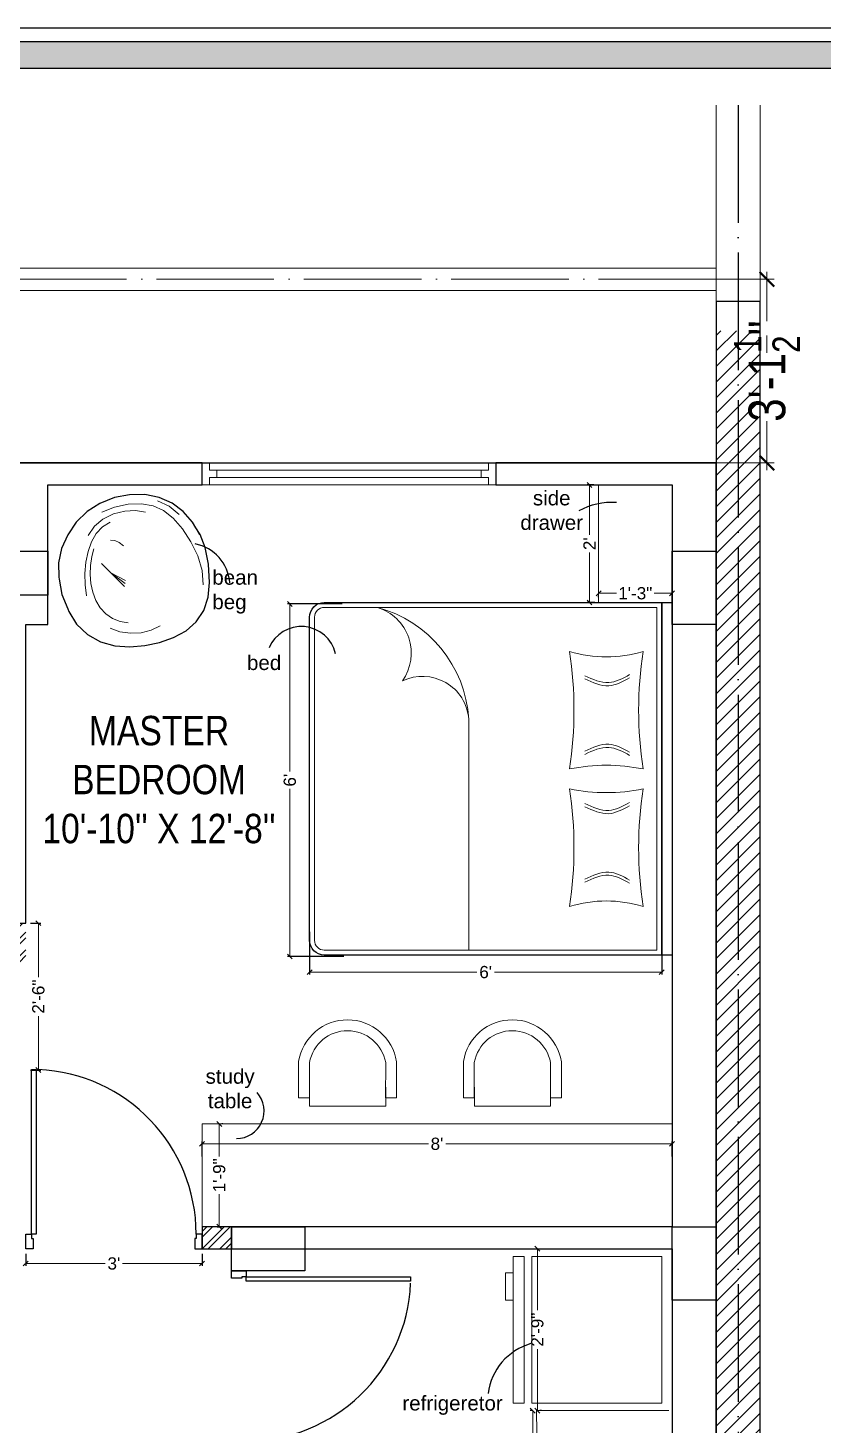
# Model space of a CAD drawing. Header units: millimetres. Extents: x 56222 to 154462, y -172610 to -121287.
# Drawn here: x 153229.9 to 153392.3, y -168538.3 to -168253 of the extents above; entities that cross this region are included whole.
import ezdxf

# ---------------------------------------------------------------- set-up
doc = ezdxf.new("R2010")
doc.units = ezdxf.units.MM
doc.header["$MEASUREMENT"] = 0
doc.header["$PDMODE"] = 35
doc.linetypes.add('ACAD_ISO04W100', pattern=[30, 24, -3, 0, -3])
doc.layers.get('Defpoints').update_dxf_attribs({"color": 220})
doc.layers.add('AR DOOR', color=40, linetype='Continuous')
doc.layers.add('AR ELE-5', color=134, linetype='Continuous')
for name, color, linetype, lineweight in [('COLUMN', 1, 'Continuous', 30), ('dim05', 1, 'Continuous', 13), ('FIRST FLOOR', 7, 'Continuous', 9), ('FIRST FLOOR ( DIM )', 250, 'Continuous', 9), ('FIRST FLOOR ( DW_RAIL )', 7, 'Continuous', 9), ('FIRST FLOOR ( TEXT )', 7, 'Continuous', 9), ('FIRST FLOOR_( PLine )_', 251, 'Continuous', 30), ('FURNITURE', 34, 'Continuous', 9), ('GROUND FLOOR', 7, 'Continuous', 9), ('GROUND FLOOR  ( HATCH )', 251, 'Continuous', 9), ('GROUND FLOOR  ( PLINE )', 251, 'Continuous', 30), ('Labelling', 1, 'Continuous', 25), ('NAME PLATE', 7, 'Continuous', 25), ('wall', 7, 'Continuous', 30), ('X_PLOT', 1, 'Continuous', 9)]:
    doc.layers.add(name, color=color, linetype=linetype, lineweight=lineweight)
doc.layers.add('XX~SLAB ( PLINE )', color=251, linetype='Continuous', plot=False)
doc.styles.add('Arial', font='arial.ttf')
doc.styles.add('Cn_BT_7½', font='swissc.ttf', dxfattribs={"height": 7.5})
doc.styles.add('KATHA', font='swissc.ttf')
doc.styles.get("Standard").update_dxf_attribs({"font": 'arial.ttf', "height": 6})
doc.styles.add('style4', font='ARIALN.TTF')
doc.dimstyles.new('Cn_BT_7½', dxfattribs={"dimtxt": 9, "dimasz": 3, "dimexe": 1.5, "dimexo": 0, "dimgap": 0.09, "dimtad": 0, "dimdec": 3, "dimzin": 3, "dimdsep": 46, "dimlunit": 4, "dimtxsty": 'Cn_BT_7½', "dimblk": 'ARCHTICK', "dimcen": 0.09, "dimdle": 1.5, "dimclrd": 251, "dimclre": 251, "dimclrt": 14, "dimadec": 0, "dimazin": 0, "dimtfac": 0.75, "dimtdec": 3, "dimtofl": 0, "dimtmove": 0, "dimatfit": 3, "dimfxl": 0, "dimtolj": 1, "dimtzin": 0, "dimlwd": 15, "dimlwe": 15, "dimarcsym": 0})
doc.dimstyles.new('ISO-25', dxfattribs={"dimtxt": 2.5, "dimasz": 1, "dimexe": 0.5, "dimexo": 1, "dimtad": 0, "dimdec": 1, "dimlunit": 4, "dimtxsty": 'Standard', "dimblk": 'OBLIQUE', "dimcen": 2.5, "dimclrd": 1, "dimclre": 1, "dimclrt": 5, "dimadec": 0, "dimazin": 0, "dimtfac": 1, "dimtdec": 1, "dimtmove": 0, "dimatfit": 3, "dimfxl": 1, "dimlwd": -1, "dimarcsym": 0})

# ---------------------------------------------------------------- blocks, each defined once
blk = doc.blocks.new('_ArchTick')
at = {"color": 0, "linetype": 'ByBlock', "const_width": 0.15}
blk.add_lwpolyline([(-0.5, -0.5), (0.5, 0.5)], dxfattribs=at)
blk = doc.blocks.new('*D285')
at = {"layer": 'Defpoints', "color": 0, "transparency": 16777216}
for p in [(153365.91, -168304.33), (153370.41, -168341.83), (153380.8, -168341.83)]:
    blk.add_point(p, dxfattribs=at)
at = {"layer": 'FIRST FLOOR ( DIM )', "color": 251, "lineweight": 15, "transparency": 16777216}
for p, q in [((153380.8, -168302.83), (153380.8, -168312.86)), ((153365.91, -168304.33), (153382.3, -168304.33)), ((153380.8, -168343.33), (153380.8, -168333.31)), ((153370.41, -168341.83), (153382.3, -168341.83))]:
    blk.add_line(p, q, dxfattribs=at)
at = {"layer": 'FIRST FLOOR ( DIM )', "color": 251, "lineweight": 15, "transparency": 16777216, "xscale": 3, "yscale": 3, "zscale": 3}
for p, rotation in [((153380.8, -168304.33), 90), ((153380.8, -168341.83), 270)]:
    blk.add_blockref('_ArchTick', p, dxfattribs=dict(at, rotation=rotation))
at = {"layer": 'FIRST FLOOR ( DIM )', "color": 14, "transparency": 16777216, "insert": (153380.8, -168323.08), "char_height": 7.5, "attachment_point": 5, "rotation": 90, "style": 'Cn_BT_7½'}
blk.add_mtext('\\A1;3\'-1{\\H0.75x;\\S1/2;}"', dxfattribs=at)
blk = doc.blocks.new('*U143')
for points in [[(-1160, 0), (-1120, 0), (-1120, 30), (-1110, 30), (-1110, 100), (-1160, 100)], [(40, 0), (0, 0), (0, 30), (-10, 30), (-10, 100), (40, 100)], [(0, 0), (0, -1120), (-30, -1120), (-30, 0)]]:
    blk.add_lwpolyline(points, close=True)
at = {"layer": 'AR ELE-5', "linetype": 'ByBlock', "ltscale": 15}
blk.add_arc((1.6, 0.7), 1121.6, 180.03474, 267.62699, dxfattribs=at)
blk = doc.blocks.new('abasjda')
at = {"layer": 'FURNITURE'}
blk.add_line((3320278.33, -507359.99, -0.07), (3320325.52, -507359.99, -0.07), dxfattribs=at)
at = {"layer": 'FURNITURE', "lineweight": 30, "elevation": -0.07}
blk.add_lwpolyline([(3320280.33, -507327.49), (3320346.33, -507327.49, -0.414214), (3320349.33, -507330.49), (3320349.33, -507399.42), (3320277.33, -507399.42), (3320277.33, -507330.49, -0.414214)], format="xyb", close=True, dxfattribs=at)
at = {"layer": 'FURNITURE'}
for points, elevation in [([(3320280.33, -507328.49), (3320346.33, -507328.49, -0.414214), (3320348.33, -507330.49), (3320348.33, -507398.42), (3320278.33, -507398.42), (3320278.33, -507330.49, -0.414214)], -0.07), ([(3320333.32, -507346.47, -0.527965), (3320325.52, -507359.99, 0.323475), (3320348.33, -507341.35, -0.508743), (3320333.32, -507346.47)], -0.07), ([(3320311.26, -507380.6, 0.100586), (3320311.26, -507395.6, 0.075726), (3320287.26, -507395.6, 0.148967), (3320287.26, -507380.6, 0.074116)], -0.08), ([(3320315.34, -507380.6, -0.100586), (3320315.34, -507395.6, -0.075726), (3320339.34, -507395.6, -0.148967), (3320339.34, -507380.6, -0.074116)], -0.08)]:
    blk.add_lwpolyline(points, format="xyb", close=True, dxfattribs=dict(at, elevation=elevation))
at = {"layer": 'FURNITURE', "lineweight": 30, "elevation": -0.07}
blk.add_lwpolyline([(3320277.33, -507399.42), (3320349.33, -507399.42), (3320349.33, -507401.52), (3320277.33, -507401.52)], close=True, dxfattribs=at)
at = {"layer": 'FURNITURE'}
for points in [[(3320292, -507392.86, -0.08), (3320292.77, -507391.44, -0.08), (3320294.4, -507388.45, -0.08), (3320292.96, -507385.33, -0.08), (3320292.2, -507383.69, -0.08)], [(3320292.64, -507392.86, -0.08), (3320293.42, -507391.44, -0.08), (3320295.05, -507388.45, -0.08), (3320293.61, -507385.33, -0.08), (3320292.85, -507383.69, -0.08)], [(3320307.84, -507392.86, -0.08), (3320307.06, -507391.44, -0.08), (3320305.43, -507388.45, -0.08), (3320306.87, -507385.33, -0.08), (3320307.63, -507383.69, -0.08)], [(3320308.48, -507392.86, -0.08), (3320307.71, -507391.44, -0.08), (3320306.08, -507388.45, -0.08), (3320307.52, -507385.33, -0.08), (3320308.28, -507383.69, -0.08)], [(3320318.12, -507392.86, -0.08), (3320318.89, -507391.44, -0.08), (3320320.52, -507388.45, -0.08), (3320319.08, -507385.33, -0.08), (3320318.32, -507383.69, -0.08)], [(3320318.76, -507392.86, -0.08), (3320319.53, -507391.44, -0.08), (3320321.16, -507388.45, -0.08), (3320319.72, -507385.33, -0.08), (3320318.97, -507383.69, -0.08)], [(3320333.95, -507392.86, -0.08), (3320333.18, -507391.44, -0.08), (3320331.55, -507388.45, -0.08), (3320332.99, -507385.33, -0.08), (3320333.75, -507383.69, -0.08)], [(3320334.6, -507392.86, -0.08), (3320333.83, -507391.44, -0.08), (3320332.19, -507388.45, -0.08), (3320333.64, -507385.33, -0.08), (3320334.39, -507383.69, -0.08)]]:
    blk.add_open_spline(points, degree=3, knots=[0, 0, 0, 0, 4.577917, 9.671137, 9.671137, 9.671137, 9.671137], dxfattribs=at)
blk = doc.blocks.new('lovesacplan')
at = {"layer": 'FURNITURE', "lineweight": 30}
for p, q in [((151.3, 132.4), (136.3, 128.8)), ((166.7, 132.4), (151.3, 132.4)), ((181.6, 128.5), (166.7, 132.4)), ((122.2, 122.3), (109.3, 113.7)), ((136.3, 128.8), (122.2, 122.3)), ((195.1, 120.9), (181.6, 128.5)), ((197.2, 119.1), (195.1, 120.9)), ((209.6, 109), (197.2, 119.1)), ((97.7, 103.6), (87.5, 92.2)), ((109.3, 113.7), (97.7, 103.6)), ((219.9, 96.6), (209.6, 109)), ((87.5, 92.2), (79.6, 79.8)), ((221, 95), (219.9, 96.6)), ((228.6, 82.1), (221, 95)), ((79.6, 79.8), (74.8, 66.6)), ((233, 67.8), (228.6, 82.1)), ((74.8, 66.6), (73.8, 52.7)), ((234.2, 52.2), (233, 67.8)), ((73.8, 52.7), (76.6, 38.5)), ((232.8, 36.8), (234.2, 52.2)), ((76.6, 38.5), (82.7, 24.4)), ((228.4, 21.8), (232.8, 36.8)), ((82.7, 24.4), (92.7, 8.6)), ((220.9, 7.9), (228.4, 21.8)), ((92.7, 8.6), (103.9, -4.8)), ((210.8, -4.5), (220.9, 7.9)), ((103.9, -4.8), (115, -14.2)), ((115, -13.7), (122.2, -18)), ((115, -14.2), (122.2, -18)), ((198.5, -14.7), (210.8, -4.5)), ((122.2, -18), (128, -21.4)), ((128, -21.4), (141.8, -26.4)), ((141.8, -26.4), (156, -28.3)), ((156, -28.3), (170.5, -26.9)), ((170.5, -26.9), (184.8, -22.4)), ((184.8, -22.4), (198.5, -14.7))]:
    blk.add_line(p, q, dxfattribs=at)
at = {"layer": 'FURNITURE'}
for p, q in [((149.3, 115.3), (138.7, 113.6)), ((119.2, 104), (111.4, 96.8)), ((128.5, 109.7), (119.2, 104)), ((138.7, 113.6), (128.5, 109.7)), ((143.7, 104.3), (135.8, 101.5)), ((152.1, 105.3), (143.7, 104.3)), ((160.5, 104.6), (152.1, 105.3)), ((168.6, 101.9), (160.5, 104.6)), ((176.2, 97.6), (168.6, 101.9)), ((111.4, 96.8), (105.5, 88.4)), ((183, 91.7), (176.2, 97.6)), ((189, 84.6), (183, 91.7)), ((193.7, 88.7), (187, 98)), ((199.4, 78.5), (193.7, 88.7)), ((194.1, 76.8), (189, 84.6)), ((198.4, 68.5), (194.1, 76.8)), ((204.1, 67.9), (199.4, 78.5)), ((157.4, 70.5), (176.2, 65.1)), ((158, 67.6), (176.2, 65.1)), ((159.4, 64.7), (176.2, 65.1)), ((189.3, 61.4), (176.2, 65.1)), ((201.7, 60), (198.4, 68.5)), ((203.7, 51.8), (201.7, 60)), ((207.5, 57.3), (204.1, 67.9)), ((209.3, 46.9), (207.5, 57.3)), ((209.2, 37.1), (209.3, 46.9)), ((87.1, 29.6), (95.3, 17.4)), ((178.5, 34.3), (184.2, 33.6)), ((184.2, 33.6), (189, 34.1)), ((189, 34.1), (192.9, 35.7)), ((206.8, 27.9), (209.2, 37.1)), ((210.5, 20.6), (214.5, 31.4)), ((214.5, 31.4), (215.5, 42.8)), ((95.3, 17.4), (106.4, 6.4)), ((202.3, 19.7), (206.8, 27.9)), ((203.5, 10.8), (210.5, 20.6)), ((205.9, 3.9), (214.8, 15)), ((106.4, 6.4), (119.6, -2.9)), ((185.2, -3.4), (194.7, 2.6)), ((194.7, 2.6), (203.5, 10.8)), ((194.9, -5.5), (205.9, 3.9)), ((119.6, -2.9), (133.8, -10.3)), ((133.8, -10.3), (147.4, -15.2)), ((171.6, -16.5), (183.1, -12.4)), ((175.4, -6.9), (185.2, -3.4)), ((183.1, -12.4), (194.9, -5.5)), ((144, -21.6), (157.2, -24.1)), ((147.4, -15.2), (159.9, -17.3)), ((157.2, -24.1), (170.1, -23.1)), ((159.9, -17.3), (171.6, -16.5))]:
    blk.add_line(p, q, dxfattribs=at)
blk = doc.blocks.new('_Oblique')
at = {"layer": 'wall', "color": 0, "lineweight": -2}
blk.add_line((-0.5, -0.5), (0.5, 0.5), dxfattribs=at)
blk = doc.blocks.new('*D286')
at = {"layer": 'Defpoints', "color": 0, "transparency": 16777216}
for p in [(153361.41, -168480.9), (153265.41, -168484.45), (153361.41, -168484.45)]:
    blk.add_point(p, dxfattribs=at)
at = {"layer": 'dim05', "color": 1, "linetype": 'Continuous', "lineweight": -2, "transparency": 16777216}
for p, q in [((153265.41, -168483.45), (153265.41, -168480.4)), ((153361.41, -168483.45), (153361.41, -168480.4))]:
    blk.add_line(p, q, dxfattribs=at)
at = {"layer": 'dim05', "color": 1, "linetype": 'Continuous', "transparency": 16777216}
for p, q in [((153265.41, -168480.9), (153311.64, -168480.9)), ((153361.41, -168480.9), (153315.19, -168480.9))]:
    blk.add_line(p, q, dxfattribs=at)
at = {"layer": 'dim05', "color": 1, "transparency": 16777216, "rotation": 180}
blk.add_blockref('_Oblique', (153265.41, -168480.9), dxfattribs=at)
at = {"layer": 'dim05', "color": 1, "transparency": 16777216}
blk.add_blockref('_Oblique', (153361.41, -168480.9), dxfattribs=at)
at = {"layer": 'dim05', "color": 5, "lineweight": 25, "transparency": 16777216, "insert": (153313.41, -168480.9), "char_height": 2.5, "attachment_point": 5, "style": 'Arial'}
blk.add_mtext("8'", dxfattribs=at)
blk = doc.blocks.new('*D287')
at = {"layer": 'Defpoints', "color": 0, "transparency": 16777216}
for p in [(153268.67, -168476.83), (153267.5, -168497.83), (153268.94, -168497.83)]:
    blk.add_point(p, dxfattribs=at)
at = {"layer": 'dim05', "color": 1, "linetype": 'Continuous', "transparency": 16777216}
for p, q in [((153268.94, -168476.83), (153268.94, -168483.5)), ((153268.94, -168497.83), (153268.94, -168491.16))]:
    blk.add_line(p, q, dxfattribs=at)
at = {"layer": 'dim05', "color": 1, "linetype": 'Continuous', "lineweight": -2, "transparency": 16777216}
for p, q in [((153269.67, -168476.83), (153269.44, -168476.83)), ((153268.5, -168497.83), (153269.44, -168497.83))]:
    blk.add_line(p, q, dxfattribs=at)
at = {"layer": 'dim05', "color": 1, "transparency": 16777216}
for p, rotation in [((153268.94, -168476.83), 90), ((153268.94, -168497.83), 270)]:
    blk.add_blockref('_Oblique', p, dxfattribs=dict(at, rotation=rotation))
at = {"layer": 'dim05', "color": 5, "lineweight": 25, "transparency": 16777216, "insert": (153268.94, -168487.33), "char_height": 2.5, "attachment_point": 5, "rotation": 90, "style": 'Arial'}
blk.add_mtext('1\'-9"', dxfattribs=at)
blk = doc.blocks.new('*D288')
at = {"layer": 'Defpoints', "color": 0, "transparency": 16777216}
for p in [(153229.41, -168502.33), (153265.41, -168502.33), (153229.41, -168505.34)]:
    blk.add_point(p, dxfattribs=at)
at = {"layer": 'dim05', "color": 1, "linetype": 'Continuous', "lineweight": -2, "transparency": 16777216}
for p, q in [((153229.41, -168503.33), (153229.41, -168505.84)), ((153265.41, -168503.33), (153265.41, -168505.84))]:
    blk.add_line(p, q, dxfattribs=at)
at = {"layer": 'dim05', "color": 1, "linetype": 'Continuous', "transparency": 16777216}
for p, q in [((153229.41, -168505.34), (153245.64, -168505.34)), ((153265.41, -168505.34), (153249.19, -168505.34))]:
    blk.add_line(p, q, dxfattribs=at)
at = {"layer": 'dim05', "color": 1, "transparency": 16777216, "rotation": 180}
blk.add_blockref('_Oblique', (153229.41, -168505.34), dxfattribs=at)
at = {"layer": 'dim05', "color": 1, "transparency": 16777216}
blk.add_blockref('_Oblique', (153265.41, -168505.34), dxfattribs=at)
at = {"layer": 'dim05', "color": 5, "lineweight": 25, "transparency": 16777216, "insert": (153247.41, -168505.34), "char_height": 2.5, "attachment_point": 5, "style": 'Arial'}
blk.add_mtext("3'", dxfattribs=at)
blk = doc.blocks.new('*D289')
at = {"layer": 'Defpoints', "color": 0, "transparency": 16777216}
for p in [(153229.41, -168435.83), (153231.99, -168435.83), (153229.41, -168465.83)]:
    blk.add_point(p, dxfattribs=at)
at = {"layer": 'dim05', "color": 1, "linetype": 'Continuous', "lineweight": -2, "transparency": 16777216}
for p, q in [((153230.41, -168435.83), (153232.49, -168435.83)), ((153230.41, -168465.83), (153232.49, -168465.83))]:
    blk.add_line(p, q, dxfattribs=at)
at = {"layer": 'dim05', "color": 1, "linetype": 'Continuous', "transparency": 16777216}
for p, q in [((153231.99, -168435.83), (153231.99, -168446.86)), ((153231.99, -168465.83), (153231.99, -168454.8))]:
    blk.add_line(p, q, dxfattribs=at)
at = {"layer": 'dim05', "color": 1, "transparency": 16777216}
for p, rotation in [((153231.99, -168435.83), 90), ((153231.99, -168465.83), 270)]:
    blk.add_blockref('_Oblique', p, dxfattribs=dict(at, rotation=rotation))
at = {"layer": 'dim05', "color": 5, "lineweight": 25, "transparency": 16777216, "insert": (153231.99, -168450.83), "char_height": 2.5, "attachment_point": 5, "rotation": 90, "style": 'Arial'}
blk.add_mtext('2\'-6"', dxfattribs=at)
blk = doc.blocks.new('*D292')
at = {"layer": 'Defpoints', "color": 0, "transparency": 16777216}
for p in [(153295.06, -168370.63), (153283.35, -168442.63), (153295.35, -168442.63)]:
    blk.add_point(p, dxfattribs=at)
at = {"layer": 'dim05', "color": 1, "linetype": 'Continuous', "lineweight": -2, "transparency": 16777216}
for p, q in [((153294.06, -168370.63), (153282.85, -168370.63)), ((153294.35, -168442.63), (153282.85, -168442.63))]:
    blk.add_line(p, q, dxfattribs=at)
at = {"layer": 'dim05', "color": 1, "linetype": 'Continuous', "transparency": 16777216}
for p, q in [((153283.35, -168370.63), (153283.35, -168404.85)), ((153283.35, -168442.63), (153283.35, -168408.41))]:
    blk.add_line(p, q, dxfattribs=at)
at = {"layer": 'dim05', "color": 1, "transparency": 16777216}
for p, rotation in [((153283.35, -168370.63), 90), ((153283.35, -168442.63), 270)]:
    blk.add_blockref('_Oblique', p, dxfattribs=dict(at, rotation=rotation))
at = {"layer": 'dim05', "color": 5, "lineweight": 25, "transparency": 16777216, "insert": (153283.35, -168406.63), "char_height": 2.5, "attachment_point": 5, "rotation": 90, "style": 'Arial'}
blk.add_mtext("6'", dxfattribs=at)
blk = doc.blocks.new('*D293')
at = {"layer": 'Defpoints', "color": 0, "transparency": 16777216}
for p in [(153287.38, -168436.58), (153359.32, -168436.58), (153359.32, -168445.83)]:
    blk.add_point(p, dxfattribs=at)
at = {"layer": 'dim05', "color": 1, "linetype": 'Continuous', "lineweight": -2, "transparency": 16777216}
for p, q in [((153287.38, -168437.58), (153287.38, -168446.33)), ((153359.32, -168437.58), (153359.32, -168446.33))]:
    blk.add_line(p, q, dxfattribs=at)
at = {"layer": 'dim05', "color": 1, "linetype": 'Continuous', "transparency": 16777216}
for p, q in [((153287.38, -168445.83), (153321.57, -168445.83)), ((153359.32, -168445.83), (153325.13, -168445.83))]:
    blk.add_line(p, q, dxfattribs=at)
at = {"layer": 'dim05', "color": 1, "transparency": 16777216, "rotation": 180}
blk.add_blockref('_Oblique', (153287.38, -168445.83), dxfattribs=at)
at = {"layer": 'dim05', "color": 1, "transparency": 16777216}
blk.add_blockref('_Oblique', (153359.32, -168445.83), dxfattribs=at)
at = {"layer": 'dim05', "color": 5, "lineweight": 25, "transparency": 16777216, "insert": (153323.35, -168445.83), "char_height": 2.5, "attachment_point": 5, "style": 'Arial'}
blk.add_mtext("6'", dxfattribs=at)
blk = doc.blocks.new('*D290')
at = {"layer": 'Defpoints', "color": 0, "transparency": 16777216}
for p in [(153346.41, -168346.33), (153344.56, -168370.34), (153346.62, -168370.34)]:
    blk.add_point(p, dxfattribs=at)
at = {"layer": 'dim05', "color": 1, "linetype": 'Continuous', "lineweight": -2, "transparency": 16777216}
for p, q in [((153345.41, -168346.33), (153344.06, -168346.33)), ((153345.62, -168370.34), (153344.06, -168370.34))]:
    blk.add_line(p, q, dxfattribs=at)
at = {"layer": 'dim05', "color": 1, "linetype": 'Continuous', "transparency": 16777216}
for p, q in [((153344.56, -168346.33), (153344.56, -168356.54)), ((153344.56, -168370.34), (153344.56, -168360.13))]:
    blk.add_line(p, q, dxfattribs=at)
at = {"layer": 'dim05', "color": 1, "transparency": 16777216}
for p, rotation in [((153344.56, -168346.33), 90), ((153344.56, -168370.34), 270)]:
    blk.add_blockref('_Oblique', p, dxfattribs=dict(at, rotation=rotation))
at = {"layer": 'dim05', "color": 5, "lineweight": 25, "transparency": 16777216, "insert": (153344.56, -168358.34), "char_height": 2.5, "attachment_point": 5, "rotation": 90, "style": 'Arial'}
blk.add_mtext("2'", dxfattribs=at)
blk = doc.blocks.new('*D291')
at = {"layer": 'Defpoints', "color": 0, "transparency": 16777216}
for p in [(153346.41, -168368.26), (153361.41, -168368.26), (153361.41, -168368.46)]:
    blk.add_point(p, dxfattribs=at)
at = {"layer": 'dim05', "color": 1, "linetype": 'Continuous', "transparency": 16777216}
for p, q in [((153346.41, -168368.46), (153350.08, -168368.46)), ((153361.41, -168368.46), (153357.74, -168368.46))]:
    blk.add_line(p, q, dxfattribs=at)
at = {"layer": 'dim05', "color": 1, "linetype": 'Continuous', "lineweight": -2, "transparency": 16777216}
for p, q in [((153346.41, -168369.26), (153346.41, -168368.96)), ((153361.41, -168369.26), (153361.41, -168368.96))]:
    blk.add_line(p, q, dxfattribs=at)
at = {"layer": 'dim05', "color": 1, "transparency": 16777216, "rotation": 180}
blk.add_blockref('_Oblique', (153346.41, -168368.46), dxfattribs=at)
at = {"layer": 'dim05', "color": 1, "transparency": 16777216}
blk.add_blockref('_Oblique', (153361.41, -168368.46), dxfattribs=at)
at = {"layer": 'dim05', "color": 5, "lineweight": 25, "transparency": 16777216, "insert": (153353.91, -168368.46), "char_height": 2.5, "attachment_point": 5, "style": 'Arial'}
blk.add_mtext('1\'-3"', dxfattribs=at)
blk = doc.blocks.new('*D308')
at = {"layer": 'Defpoints', "color": 0, "transparency": 16777216}
for p in [(153332.97, -168535.37), (153333.77, -168535.37), (153331.63, -168602.83)]:
    blk.add_point(p, dxfattribs=at)
at = {"layer": 'dim05', "color": 1, "linetype": 'Continuous', "lineweight": -2, "transparency": 16777216}
for p, q in [((153332.77, -168535.37), (153332.47, -168535.37)), ((153332.63, -168602.83), (153333.47, -168602.83))]:
    blk.add_line(p, q, dxfattribs=at)
at = {"layer": 'dim05', "color": 1, "linetype": 'Continuous', "transparency": 16777216}
for p, q in [((153332.97, -168535.37), (153332.97, -168565.15)), ((153332.97, -168602.83), (153332.97, -168573.05))]:
    blk.add_line(p, q, dxfattribs=at)
at = {"layer": 'dim05', "color": 1, "transparency": 16777216}
for p, rotation in [((153332.97, -168535.37), 90), ((153332.97, -168602.83), 270)]:
    blk.add_blockref('_Oblique', p, dxfattribs=dict(at, rotation=rotation))
at = {"layer": 'dim05', "color": 5, "lineweight": 25, "transparency": 16777216, "insert": (153332.97, -168569.1), "char_height": 2.5, "attachment_point": 5, "rotation": 90, "style": 'Arial'}
blk.add_mtext('5\'-7"', dxfattribs=at)
blk = doc.blocks.new('*D309')
at = {"layer": 'Defpoints', "color": 0, "transparency": 16777216}
for p in [(153333.3, -168502.33), (153333.91, -168502.33), (153333.77, -168535.37)]:
    blk.add_point(p, dxfattribs=at)
at = {"layer": 'dim05', "color": 1, "linetype": 'Continuous', "transparency": 16777216}
for p, q in [((153333.91, -168502.33), (153333.91, -168514.88)), ((153333.91, -168535.37), (153333.91, -168522.82))]:
    blk.add_line(p, q, dxfattribs=at)
at = {"layer": 'dim05', "color": 1, "linetype": 'Continuous', "lineweight": -2, "transparency": 16777216}
for p, q in [((153334.3, -168502.33), (153334.41, -168502.33)), ((153334.77, -168535.37), (153334.41, -168535.37))]:
    blk.add_line(p, q, dxfattribs=at)
at = {"layer": 'dim05', "color": 1, "transparency": 16777216}
for p, rotation in [((153333.91, -168502.33), 90), ((153333.91, -168535.37), 270)]:
    blk.add_blockref('_Oblique', p, dxfattribs=dict(at, rotation=rotation))
at = {"layer": 'dim05', "color": 5, "lineweight": 25, "transparency": 16777216, "insert": (153333.91, -168518.85), "char_height": 2.5, "attachment_point": 5, "rotation": 90, "style": 'Arial'}
blk.add_mtext('2\'-9"', dxfattribs=at)
blk = doc.blocks.new('LAYOUT FILE')
at = {"layer": 'NAME PLATE', "true_color": 0xd39e00}
h = blk.add_hatch(color=42, dxfattribs=at)
h.paths.add_polyline_path([(3346889.83, -513806.18), (3346889.83, -514260.7), (3347535.56, -514260.7), (3347535.56, -513806.18)])
h.paths.add_polyline_path([(3346894.36, -513810.71), (3347531.03, -513810.71), (3347531.03, -514256.17), (3346894.36, -514256.17)], flags=16)
at = {"layer": 'NAME PLATE', "color": 42, "true_color": 0xd39e00}
for points in [[(3346887.56, -513803.91), (3347537.83, -513803.91), (3347537.83, -514262.96), (3346887.56, -514262.96)], [(3346889.83, -513806.18), (3347535.56, -513806.18), (3347535.56, -514260.7), (3346889.83, -514260.7)], [(3346894.36, -513810.71), (3347531.03, -513810.71), (3347531.03, -514256.17), (3346894.36, -514256.17)]]:
    blk.add_lwpolyline(points, close=True, dxfattribs=at)

msp = doc.modelspace()

# ---------------------------------------------------------------- hatches: boundary and pattern name
at = {"layer": 'GROUND FLOOR  ( HATCH )'}
h = msp.add_hatch(dxfattribs=at)
h.set_pattern_fill('ANSI31', color=6, scale=18, style=0)
h.set_pattern_definition([(45, (36838.7285, -6039.158), (-1.590990258, 1.590990258), [])])
h.paths.add_polyline_path([(153379.4144, -168314.8324), (153370.4144, -168314.8324), (153370.4144, -168658.3324), (153379.4144, -168658.3324)])
at = {"layer": 'GROUND FLOOR  ( PLINE )', "lineweight": 5}
h = msp.add_hatch(dxfattribs=at)
h.set_pattern_fill('ANSI32', color=3, scale=6.783779)
h.set_pattern_definition([(45, (0, 1735.7508), (-1.79882093, 1.79882093), []), (45, (1.1992, 1735.7508), (-1.79882093, 1.79882093), [])])
h.paths.add_polyline_path([(153112.4144, -168421.3324), (153097.4144, -168421.3324), (153097.4144, -168425.8324), (153112.4144, -168425.8324)])
h.paths.add_polyline_path([(153229.4144, -168443.8324), (153224.9144, -168443.8324), (153224.9144, -168435.8324), (153229.4144, -168435.8324)])
h.paths.add_polyline_path([(153265.4144, -168502.3324), (153271.4144, -168502.3324), (153271.4144, -168497.8324), (153265.4144, -168497.8324)])
h.paths.add_polyline_path([(153128.9144, -168538.3324), (153133.4144, -168538.3324), (153133.4144, -168544.3324), (153128.9144, -168544.3324)])

# ---------------------------------------------------------------- linework, layer by layer
at = {"layer": 'COLUMN'}
for points in [[(153224.9144, -168359.8324), (153233.9144, -168359.8324), (153233.9144, -168368.8324), (153224.9144, -168368.8324)], [(153361.4144, -168359.8324), (153370.4144, -168359.8324), (153370.4144, -168374.8324), (153361.4144, -168374.8324)], [(153286.4144, -168497.8324), (153286.4144, -168506.8324), (153271.4144, -168506.8324), (153271.4144, -168497.8324)], [(153361.4144, -168497.8324), (153370.4144, -168497.8324), (153370.4144, -168512.8324), (153361.4144, -168512.8324)]]:
    msp.add_lwpolyline(points, close=True, dxfattribs=at)
at = {"layer": 'FIRST FLOOR'}
for p, q in [((152969.9144, -168341.8324), (153370.4144, -168341.8324)), ((153265.4144, -168346.3324), (153265.4144, -168341.8324)), ((153325.4144, -168346.3324), (153325.4144, -168341.8324)), ((153370.4144, -168341.8324), (153370.4144, -168652.3324)), ((153233.9144, -168346.3324), (153361.4144, -168346.3324)), ((153233.9144, -168374.8324), (153233.9144, -168346.3324)), ((153361.4144, -168346.3324), (153361.4144, -168497.8324)), ((153265.4144, -168497.8324), (153265.4144, -168502.3324)), ((153265.4144, -168497.8324), (153361.4144, -168497.8324)), ((153265.4144, -168502.3324), (153361.4144, -168502.3324)), ((153361.4144, -168502.3324), (153361.4144, -168629.8324))]:
    msp.add_line(p, q, dxfattribs=at)
at = {"layer": 'FIRST FLOOR ( DW_RAIL )'}
msp.add_lwpolyline([(153325.4144, -168341.8324), (153323.9144, -168341.8324), (153323.9144, -168343.3324), (153322.4144, -168343.3324), (153322.4144, -168344.8324), (153268.4144, -168344.8324), (153268.4144, -168343.3324), (153266.9144, -168343.3324), (153266.9144, -168341.8324), (153265.4144, -168341.8324), (153265.4144, -168346.3324), (153266.9144, -168346.3324), (153266.9144, -168344.8324), (153268.4144, -168344.8324), (153268.4144, -168343.3324), (153322.4144, -168343.3324), (153322.4144, -168344.8324), (153323.9144, -168344.8324), (153323.9144, -168346.3324), (153325.4144, -168346.3324), (153325.4144, -168341.8324), (153265.4144, -168341.8324), (153265.4144, -168346.3324), (153325.4144, -168346.3324)], close=True, dxfattribs=at)
at = {"layer": 'FIRST FLOOR_( PLine )_'}
for points in [[(153233.9144, -168346.3324), (153265.4144, -168346.3324), (153265.4144, -168341.8324), (153157.4144, -168341.8324), (153157.4144, -168346.3324), (153224.9144, -168346.3324), (153224.9144, -168435.8324), (153229.4144, -168435.8324), (153229.4144, -168374.8324), (153233.9144, -168374.8324)], [(153370.4144, -168341.8324), (153325.4144, -168341.8324), (153325.4144, -168346.3324), (153361.4144, -168346.3324), (153361.4144, -168497.8324), (153271.4144, -168497.8324), (153271.4144, -168502.3324), (153361.4144, -168502.3324), (153361.4144, -168629.8324), (153336.6644, -168629.8324), (153336.6644, -168634.3324), (153361.4144, -168634.3324), (153361.4144, -168652.3324), (153370.4144, -168652.3324)]]:
    msp.add_lwpolyline(points, close=True, dxfattribs=at)
at = {"layer": 'FURNITURE'}
for p, q in [((153287.3812, -168473.1984, -0.0355), (153287.3812, -168469.2908, -0.0355)), ((153302.932, -168469.2908, -0.0355), (153302.932, -168473.1984, -0.0355)), ((153321.0384, -168473.1984, -0.0355), (153321.0384, -168469.2908, -0.0355)), ((153336.5893, -168469.2908, -0.0355), (153336.5893, -168473.1984, -0.0355)), ((153287.3812, -168473.1984, -0.0355), (153302.932, -168473.1984, -0.0355)), ((153321.0384, -168473.1984, -0.0355), (153336.5893, -168473.1984, -0.0355)), ((153265.4144, -168497.8324), (153265.4144, -168476.8324)), ((153265.4144, -168476.8324), (153361.4144, -168476.8324)), ((153334.6741, -168629.8324), (153333.7656, -168535.3676)), ((153333.7656, -168535.3676), (153360.7656, -168535.3676))]:
    msp.add_line(p, q, dxfattribs=at)
msp.add_lwpolyline([(153361.4144, -168370.3406), (153346.4144, -168370.3406), (153346.4144, -168346.3324), (153361.4144, -168346.3324)], close=True, dxfattribs=at)
at = {"layer": 'FURNITURE', "elevation": -0.0355, "flags": 128}
for points in [[(153302.9234, -168471.513), (153305.1479, -168471.513), (153305.1479, -168464.1309, 0.85361338), (153285.1479, -168464.0794), (153285.1479, -168471.513), (153287.3725, -168471.513)], [(153302.9234, -168469.2908), (153302.9234, -168471.513), (153302.9257, -168464.3143, 0.83575836), (153287.3702, -168464.2689), (153287.3702, -168469.2908), (153287.3702, -168471.513)], [(153336.5806, -168471.513), (153338.8052, -168471.513), (153338.8052, -168464.1309, 0.85361338), (153318.8052, -168464.0794), (153318.8052, -168471.513), (153321.0298, -168471.513)], [(153336.5806, -168469.2908), (153336.5806, -168471.513), (153336.583, -168464.3143, 0.83575836), (153321.0274, -168464.2689), (153321.0274, -168469.2908), (153321.0274, -168471.513)]]:
    msp.add_lwpolyline(points, format="xyb", dxfattribs=at)
at = {"layer": 'FURNITURE', "elevation": -0.0006}
for points in [[(153328.9846, -168533.894), (153331.1977, -168533.894), (153331.1977, -168503.894), (153328.9846, -168503.894)], [(153332.7469, -168533.894), (153359.3043, -168533.894), (153359.3043, -168503.894), (153332.7469, -168503.894)]]:
    msp.add_lwpolyline(points, close=True, dxfattribs=at)
at = {"layer": 'FURNITURE', "elevation": -0.0006, "flags": 128}
msp.add_lwpolyline([(153328.9846, -168512.8425), (153327.4068, -168512.8425), (153327.4068, -168507.2153), (153328.9846, -168507.2153)], dxfattribs=at)
at = {"layer": 'GROUND FLOOR'}
for p, q in [((153370.4144, -168268.7835), (153370.4144, -168789.7163)), ((153370.4144, -168268.7835), (153370.4144, -168365.8324)), ((153379.4144, -168268.7835), (153379.4144, -168789.7163)), ((152870.1644, -168302.0824), (153370.4144, -168302.0824)), ((152874.6644, -168306.5824), (153370.4144, -168306.5824))]:
    msp.add_line(p, q, dxfattribs=at)
at = {"layer": 'GROUND FLOOR', "color": 1, "linetype": 'ACAD_ISO04W100'}
msp.add_line((153374.9144, -168268.7835), (153374.9144, -168652.3324), dxfattribs=at)
msp.add_lwpolyline([(153370.4144, -168304.3324), (152872.4144, -168304.3324), (152872.4144, -168766.8324), (153370.4144, -168766.8324)], dxfattribs=at)
at = {"layer": 'GROUND FLOOR', "color": 6, "lineweight": 30}
msp.add_lwpolyline([(153379.4144, -168308.8324), (153370.4144, -168308.8324), (153370.4144, -168652.3324), (153379.4144, -168652.3324)], close=True, dxfattribs=at)
at = {"layer": 'GROUND FLOOR  ( PLINE )', "color": 3}
msp.add_lwpolyline([(153265.4144, -168502.3324), (153271.4144, -168502.3324), (153271.4144, -168497.8324), (153265.4144, -168497.8324)], close=True, dxfattribs=at)
at = {"layer": 'Labelling', "color": 1}
for centre, radius, start, end in [((153349.2212, -168364.2938), 14.4168, 86.748345, 118.440144), ((153262.3831, -168366.9484, -0.0704), 8.7231, 4.285395, 79.246804), ((153285.7056, -168382.3991, -0.2112), 7.158, 12.992397, 157.197775), ((153272.4683, -168474.1815), 5.618, 269.801807, 41.748066), ((153335.9446, -168533.4483, -0.0006), 12.2159, 105.956909, 172.641754)]:
    msp.add_arc(centre, radius, start, end, dxfattribs=at)
at = {"layer": 'X_PLOT', "linetype": 'ACAD_ISO04W100', "lineweight": 30}
msp.add_line((153374.9144, -168268.7835), (153374.9144, -168764.5824), dxfattribs=at)
at = {"layer": 'XX~SLAB ( PLINE )'}
msp.add_lwpolyline([(152965.4144, -168341.8324), (153370.4144, -168341.8324), (153370.4144, -168652.3324), (153361.4144, -168652.3324), (153341.6097, -168652.3324), (153301.2726, -168652.3324), (153275.9144, -168652.3324), (153128.9144, -168652.3324), (153128.9144, -168698.8324), (152965.4144, -168698.8324)], close=True, dxfattribs=at)

# ---------------------------------------------------------------- block references
at = {"color": 1, "lineweight": 35, "rotation": 90}
msp.add_blockref('abasjda', (-354040.1033, -3488719.6708, 0.0698), dxfattribs=at)
at = {"layer": 'AR DOOR', "linetype": 'ByBlock', "lineweight": -2, "extrusion": (0, 0, -1), "xscale": -0.02999999999996949, "yscale": 0.02999999999996949, "zscale": -0.02999999999996949}
for p, rotation in [((-153230.6144, -168499.3324), 180), ((-153274.4144, -168508.0324), 270)]:
    msp.add_blockref('*U143', p, dxfattribs=dict(at, rotation=rotation))
at = {"layer": 'FURNITURE', "xscale": 0.1981597806827186, "yscale": 0.1981597806827186, "zscale": 0.1981597806827186, "rotation": 150.9947262441855}
msp.add_blockref('lovesacplan', (153283.6101, -168369.9402), dxfattribs=at)
at = {"layer": 'NAME PLATE', "lineweight": 0, "xscale": 1.209046105522275, "yscale": 1.209046105522275, "zscale": 1.209046105522275}
msp.add_blockref('LAYOUT FILE', (-3893761.4765, 452959.6316, 0.1256), dxfattribs=at)

# ---------------------------------------------------------------- texts
at = {"layer": 'FIRST FLOOR ( TEXT )', "insert": (153256.6273, -168406.5376), "char_height": 6, "attachment_point": 5, "style": 'KATHA'}
msp.add_mtext("MASTER \\PBEDROOM\\P10'-10'' X 12'-8''", dxfattribs=at)
at = {"layer": 'Labelling', "color": 1, "char_height": 3, "attachment_point": 5, "style": 'style4'}
for s, insert, width in [('\\A1;{\\fArial|b0|i0|c0|p34;side \\Pdrawer}', (153336.8397, -168351.5217, -0.0011), 33.454272), ('\\A1;\\pxql;{\\fArial|b0|i0|c0|p34;bean\\Pbeg}', (153284.2477, -168368.1572, -0.1408), 33.454272), ('\\A1;\\pxql;{\\fArial|b0|i0|c0|p34;bed}', (153286.0647, -168382.6505, -0.1408), 22.931986), ('\\A1;{\\fArial|b0|i0|c0|p34;study \\Ptable}', (153271.1492, -168469.6422, -0.0006), 33.454272), ('\\A1;\\pxql;{\\fArial|b0|i0|c0|p34;refrigeretor }', (153323.0691, -168534.3071, 0.0078), 33.454272)]:
    msp.add_mtext(s, dxfattribs=dict(at, insert=insert, width=width))

# ---------------------------------------------------------------- dimensions: what is measured, and where the dimension line sits
at = {"layer": 'dim05', "color": 27, "lineweight": 25, "true_color": 0x7d5120}
for base, p1, p2, override, picture, middle in [((153344.5552, -168370.3406), (153346.4144, -168346.3324), (153346.6242, -168370.3406), {"dimtxsty": 'Arial'}, '*D290', (153344.5552, -168358.3365)), ((153283.346, -168442.6285), (153295.0552, -168370.6285), (153295.3505, -168442.6285), {"dimtxsty": 'Arial'}, '*D292', (153283.346, -168406.6285)), ((153231.9875, -168435.8324), (153229.4144, -168465.8324), (153229.4144, -168435.8324), {"dimtxsty": 'Arial'}, '*D289', (153231.9875, -168450.8324)), ((153268.944, -168497.8324), (153268.6734, -168476.8324), (153267.5008, -168497.8324), {"dimtxsty": 'Arial'}, '*D287', (153268.944, -168487.3324)), ((153333.9117, -168502.3324), (153333.7656, -168535.3676), (153333.3016, -168502.3324), {"dimtxsty": 'Arial'}, '*D309', (153333.9117, -168518.85)), ((153332.9707, -168535.3676), (153331.6328, -168602.8324), (153333.7656, -168535.3676), {"dimdec": 0, "dimtxsty": 'Arial'}, '*D308', (153332.9707, -168569.1))]:
    dim = msp.add_linear_dim(base=base, p1=p1, p2=p2, angle=90, dimstyle='ISO-25', override=override, dxfattribs=at)
    dim.commit()
    dim.dimension.update_dxf_attribs({"geometry": picture, "text_midpoint": middle})
for base, p1, p2, picture, middle in [((153361.4144, -168368.4625), (153346.4144, -168368.2593), (153361.4144, -168368.2593), '*D291', (153353.9144, -168368.4625)), ((153359.3155, -168445.8297), (153287.3847, -168436.5768), (153359.3155, -168436.5768), '*D293', (153323.3501, -168445.8297)), ((153361.4144, -168480.9009), (153265.4144, -168484.4525), (153361.4144, -168484.4525), '*D286', (153313.4144, -168480.9009)), ((153229.4144, -168505.3439), (153265.4144, -168502.3324), (153229.4144, -168502.3324), '*D288', (153247.4144, -168505.3439))]:
    dim = msp.add_linear_dim(base=base, p1=p1, p2=p2, dimstyle='ISO-25', override={"dimtxsty": 'Arial'}, dxfattribs=at)
    dim.commit()
    dim.dimension.update_dxf_attribs({"geometry": picture, "text_midpoint": middle})
at = {"layer": 'FIRST FLOOR ( DIM )'}
dim = msp.add_linear_dim(base=(153380.8028, -168341.8324), p1=(153365.9144, -168304.3324), p2=(153370.4144, -168341.8324), angle=90, dimstyle='Cn_BT_7½', dxfattribs=at)
dim.commit()
dim.dimension.update_dxf_attribs({"geometry": '*D285', "text_midpoint": (153380.8028, -168323.0824)})

doc.saveas('drawing.dxf')
